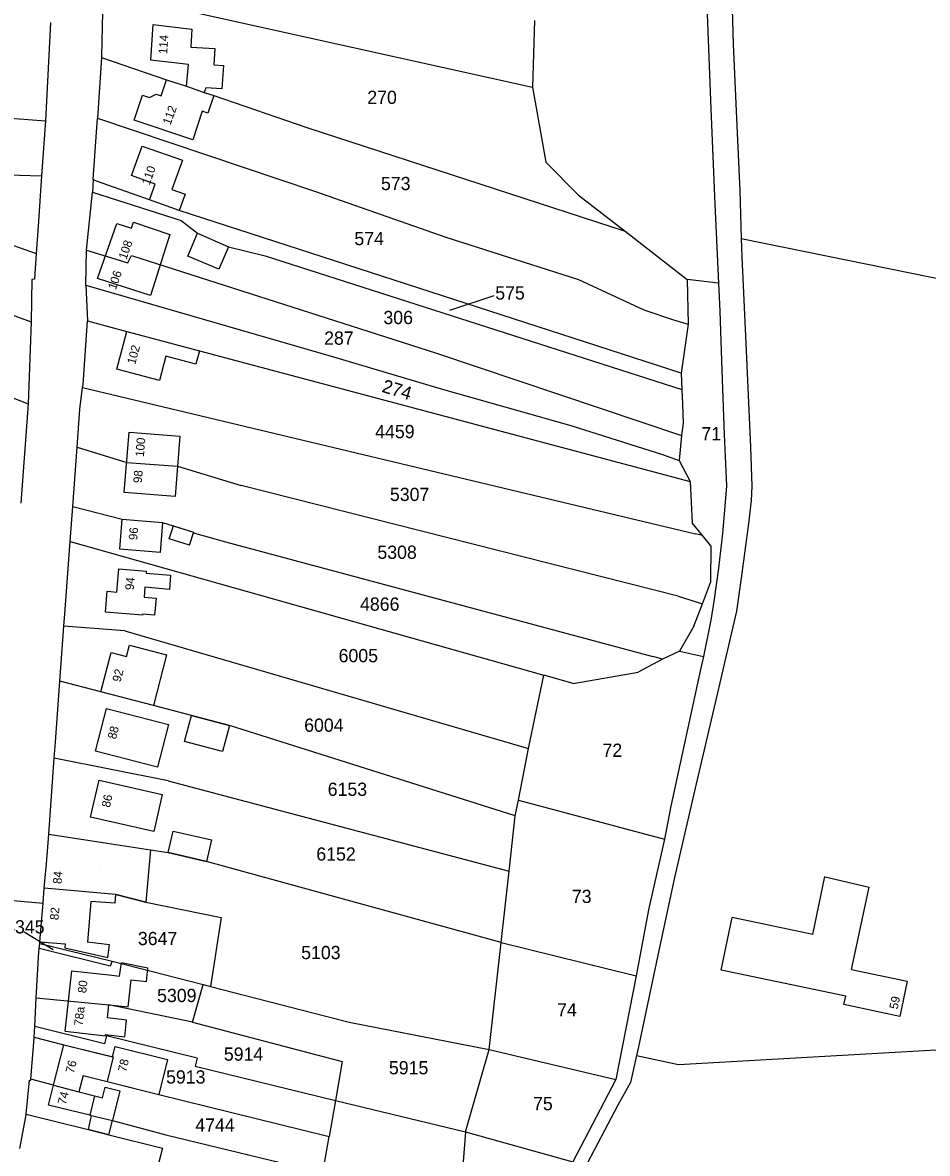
# Model space of a CAD drawing. Extents: x 191922 to 199923, y 328959 to 333350.
# Drawn here: x 196586.9 to 196771.4, y 331826.5 to 332057.2 of the extents above; entities that cross this region are included whole.
import ezdxf

# ---------------------------------------------------------------- set-up
doc = ezdxf.new("R2010")
doc.units = 0
for name, color, linetype in [('bestemmingsplangebied', 7, 'Continuous'), ('bouwvlak', 7, 'Continuous'), ('enkelbestemming', 7, 'Continuous'), ('Level 6', 7, 'Continuous'), ('maatvoering - maximum aantal wooneenheden', 7, 'Continuous'), ('recreatiewoning', 7, 'Continuous')]:
    doc.layers.add(name, color=color, linetype=linetype)

msp = doc.modelspace()

# ---------------------------------------------------------------- linework, layer by layer
at = {"layer": 'bestemmingsplangebied'}
for p, q in [((196599.26, 331983.41), (196600.18, 331996.37)), ((196599.26, 331983.41), (196600.18, 331996.37)), ((196600.18, 331996.37), (196608.22, 331994.22)), ((196600.18, 331996.37), (196608.22, 331994.22)), ((196608.22, 331994.22), (196622.98, 331990.26)), ((196608.22, 331994.22), (196622.98, 331990.26)), ((196622.98, 331990.26), (196723.07, 331963.57)), ((196622.98, 331990.26), (196723.07, 331963.57)), ((196599.18, 331982.8), (196599.26, 331983.41)), ((196599.18, 331982.8), (196599.26, 331983.41)), ((196598.63, 331978.35), (196599.18, 331982.8)), ((196598.63, 331978.35), (196599.18, 331982.8)), ((196598.06, 331970.61), (196598.63, 331978.35)), ((196598.06, 331970.61), (196598.63, 331978.35)), ((196597.17, 331958.51), (196598.06, 331970.61)), ((196597.17, 331958.51), (196598.06, 331970.61)), ((196723.07, 331963.57), (196723.5, 331955.17)), ((196723.07, 331963.57), (196723.5, 331955.17)), ((196596.64, 331951.34), (196597.17, 331958.51)), ((196596.64, 331951.34), (196597.17, 331958.51)), ((196725.59, 331952.57), (196723.5, 331955.17)), ((196725.59, 331952.57), (196723.5, 331955.17)), ((196595.56, 331936.62), (196596.64, 331951.34)), ((196595.56, 331936.62), (196596.64, 331951.34)), ((196727.29, 331950.45), (196725.59, 331952.57)), ((196727.29, 331950.45), (196725.59, 331952.57)), ((196727.29, 331950.45), (196727.23, 331943)), ((196727.29, 331950.45), (196727.23, 331943)), ((196725.55, 331938.64), (196727.23, 331943)), ((196725.55, 331938.64), (196727.23, 331943)), ((196723.8, 331934.07), (196725.55, 331938.64)), ((196723.8, 331934.07), (196725.55, 331938.64)), ((196595.37, 331934.08), (196595.56, 331936.62)), ((196595.37, 331934.08), (196595.56, 331936.62)), ((196594.55, 331922.86), (196595.37, 331934.08)), ((196594.55, 331922.86), (196595.37, 331934.08)), ((196723.8, 331934.07), (196720.86, 331928.96)), ((196723.8, 331934.07), (196720.86, 331928.96)), ((196720.86, 331928.96), (196717.39, 331927.36)), ((196720.86, 331928.96), (196717.39, 331927.36)), ((196717.39, 331927.36), (196712.47, 331924.7)), ((196717.39, 331927.36), (196712.47, 331924.7)), ((196690.08, 331909.1), (196693.24, 331924.06)), ((196690.08, 331909.1), (196693.24, 331924.06)), ((196699.2, 331922.41), (196693.24, 331924.06)), ((196699.2, 331922.41), (196693.24, 331924.06)), ((196699.2, 331922.41), (196712.47, 331924.7)), ((196699.2, 331922.41), (196712.47, 331924.7)), ((196593.63, 331910.41), (196594.55, 331922.86)), ((196593.63, 331910.41), (196594.55, 331922.86)), ((196593.39, 331907.14), (196593.63, 331910.41)), ((196593.39, 331907.14), (196593.63, 331910.41)), ((196688.02, 331898.57), (196690.08, 331909.1)), ((196688.02, 331898.57), (196690.08, 331909.1)), ((196592.25, 331891.65), (196593.39, 331907.14)), ((196592.25, 331891.65), (196593.39, 331907.14)), ((196687.39, 331895.36), (196688.02, 331898.57)), ((196687.39, 331895.36), (196688.02, 331898.57)), ((196686.12, 331884.06), (196687.39, 331895.36)), ((196686.12, 331884.06), (196687.39, 331895.36)), ((196591.8, 331885.57), (196592.25, 331891.65)), ((196591.8, 331885.57), (196592.25, 331891.65)), ((196591.35, 331880.59), (196591.8, 331885.57)), ((196591.35, 331880.59), (196591.8, 331885.57)), ((196684.49, 331869.51), (196686.12, 331884.06)), ((196684.49, 331869.51), (196686.12, 331884.06)), ((196591.13, 331877.56), (196591.35, 331880.59)), ((196591.13, 331877.56), (196591.35, 331880.59)), ((196580.95, 331878.46), (196591.13, 331877.56)), ((196580.95, 331878.46), (196591.13, 331877.56)), ((196682.04, 331847.74), (196684.49, 331869.51)), ((196682.04, 331847.74), (196684.49, 331869.51)), ((196677.28, 331830.94), (196682.04, 331847.74)), ((196677.28, 331830.94), (196682.04, 331847.74)), ((196677.28, 331830.94), (196674.36, 331795.88)), ((196677.28, 331830.94), (196674.36, 331795.88))]:
    msp.add_line(p, q, dxfattribs=at)
at = {"layer": 'bouwvlak'}
for p, q in [((196683.05, 332001.44), (196674.01, 331998.46)), ((196587.28, 331871.7), (196593.2, 331868.1))]:
    msp.add_line(p, q, dxfattribs=at)
at = {"layer": 'Level 6'}
for p, q in [((196731.04, 332077), (196731.85, 332052.85)), ((196603.27, 332062.52), (196603.02, 332050.38)), ((196603.23, 332063.51), (196690.94, 332044.03)), ((196726.49, 332060.74), (196727.25, 332039.65)), ((196592.64, 332057.27), (196591.59, 332037.19)), ((196691.35, 332057.62), (196690.94, 332044.03)), ((196731.85, 332052.85), (196732.56, 332036.14)), ((196603.02, 332050.38), (196603, 332050.08)), ((196603, 332050.08), (196602.18, 332037.7)), ((196603, 332050.08), (196616.31, 332045.53)), ((196616.31, 332045.53), (196620.38, 332044.22)), ((196620.38, 332044.22), (196623.99, 332042.95)), ((196690.94, 332044.03), (196693.62, 332028.72)), ((196623.99, 332042.95), (196625.92, 332042.31)), ((196625.92, 332042.31), (196644.89, 332035.82)), ((196727.25, 332039.65), (196728.12, 332020.15)), ((196574.36, 332038.47), (196591.59, 332037.19)), ((196591.59, 332037.19), (196590.82, 332025.95)), ((196601.35, 332025.22), (196602.18, 332037.7)), ((196602.18, 332037.7), (196646.69, 332022.78)), ((196644.89, 332035.82), (196709.81, 332014.64)), ((196732.56, 332036.14), (196733.18, 332022.98)), ((196693.62, 332028.72), (196700.3, 332022.02)), ((196543.49, 332026.21), (196589.73, 332010.11)), ((196576.7, 332026.4), (196590.82, 332025.95)), ((196590.82, 332025.95), (196590.11, 332015.67)), ((196601.35, 332025.22), (196601.17, 332022.62)), ((196602.01, 332024.88), (196601.35, 332025.22)), ((196599.95, 332010.82), (196601.17, 332022.62)), ((196601.17, 332022.62), (196619.3, 332016.81)), ((196612.84, 332021.05), (196602.01, 332024.88)), ((196646.69, 332022.78), (196673.21, 332013.46)), ((196733.18, 332022.98), (196733.49, 332013.14)), ((196618.89, 332018.89), (196612.84, 332021.05)), ((196700.3, 332022.02), (196709.81, 332014.64)), ((196721.24, 331985.72), (196618.89, 332018.89)), ((196728.12, 332020.15), (196728.86, 332004.04)), ((196619.3, 332016.81), (196622.59, 332014.24)), ((196590.11, 332015.67), (196589.73, 332010.11)), ((196622.59, 332014.24), (196628.9, 332011.48)), ((196673.21, 332013.46), (196700.3, 332004.79)), ((196709.81, 332014.64), (196722.45, 332004.82)), ((196542.59, 332013.06), (196588.66, 331996.14)), ((196628.9, 332011.48), (196636.38, 332009.63)), ((196733.49, 332013.14), (196733.61, 332009.36)), ((196733.49, 332013.14), (196790.77, 332001.54)), ((196589.73, 332010.11), (196589.38, 332004.84)), ((196599.86, 332003.67), (196599.95, 332010.82)), ((196599.95, 332010.82), (196608.4, 332008.23)), ((196608.4, 332008.23), (196609.15, 332009.72)), ((196609.15, 332009.72), (196671.3, 331989.8)), ((196636.38, 332009.63), (196721.35, 331982.34)), ((196733.61, 332009.36), (196734.39, 331991.8)), ((196588.81, 332004.78), (196588.66, 331996.14)), ((196589.38, 332004.84), (196588.81, 332004.78)), ((196700.3, 332004.79), (196713.59, 331998.63)), ((196722.45, 332004.82), (196722.68, 331995.72)), ((196728.86, 332004.04), (196722.45, 332004.82)), ((196599.86, 332003.67), (196600.18, 331996.37)), ((196599.86, 332003.67), (196650.3, 331989)), ((196728.86, 332004.04), (196729.13, 331998.36)), ((196541.52, 331997.88), (196588.06, 331979.42)), ((196713.59, 331998.63), (196719.65, 331996.55)), ((196729.13, 331998.36), (196729.54, 331986.24)), ((196588.66, 331996.14), (196588.06, 331979.42)), ((196719.65, 331996.55), (196722.68, 331995.72)), ((196722.68, 331995.72), (196721.24, 331985.72)), ((196734.39, 331991.8), (196735.37, 331970.62)), ((196650.3, 331989), (196672.27, 331982.5)), ((196671.3, 331989.8), (196721.31, 331972.95)), ((196721.24, 331985.72), (196721.35, 331982.34)), ((196729.54, 331986.24), (196729.96, 331973.21)), ((196599.18, 331982.8), (196724.14, 331952.91)), ((196672.27, 331982.5), (196698.73, 331975.02)), ((196721.35, 331982.34), (196721.47, 331979.35)), ((196588.06, 331979.42), (196586.6, 331959.17)), ((196721.47, 331979.35), (196721.64, 331975.49)), ((196698.73, 331975.02), (196717.44, 331969.1)), ((196721.64, 331975.49), (196721.31, 331972.95)), ((196721.31, 331972.95), (196720.81, 331967.85)), ((196729.96, 331973.21), (196730.46, 331962.74)), ((196598.06, 331970.61), (196608.16, 331967.5)), ((196735.37, 331970.62), (196735.61, 331962.65)), ((196608.16, 331967.5), (196618.5, 331966.69)), ((196717.44, 331969.1), (196720.81, 331967.85)), ((196720.81, 331967.85), (196723.07, 331963.57)), ((196618.5, 331966.69), (196631.48, 331962.76)), ((196720.59, 331940.19), (196631.48, 331962.76)), ((196730.46, 331962.74), (196730.22, 331959.38)), ((196735.61, 331962.65), (196735.48, 331959.74)), ((196597.17, 331958.51), (196607.25, 331955.91)), ((196730.22, 331959.38), (196729.68, 331952.98)), ((196735.48, 331959.74), (196734.98, 331955.01)), ((196607.25, 331955.91), (196615.47, 331955.25)), ((196615.47, 331955.25), (196621.81, 331953.26)), ((196734.98, 331955.01), (196733.46, 331943.84)), ((196596.64, 331951.34), (196693.24, 331924.06)), ((196621.81, 331953.26), (196621.75, 331953.09)), ((196621.75, 331953.09), (196628.34, 331951.28)), ((196628.34, 331951.28), (196715.47, 331927.88)), ((196725.59, 331952.57), (196724.14, 331952.91)), ((196729.68, 331952.98), (196728.87, 331945.91)), ((196728.87, 331945.91), (196727.97, 331939.56)), ((196733.46, 331943.84), (196732.51, 331937.14)), ((196720.59, 331940.19), (196725.55, 331938.64)), ((196727.97, 331939.56), (196727.25, 331935.27)), ((196727.25, 331935.27), (196725.76, 331927.91)), ((196732.51, 331937.14), (196731.75, 331933.92)), ((196607.81, 331933.11), (196595.37, 331934.08)), ((196607.81, 331933.11), (196690.08, 331909.1)), ((196731.75, 331933.92), (196728.64, 331920.5)), ((196720.86, 331928.96), (196725.76, 331927.91)), ((196717.39, 331927.36), (196715.47, 331927.88)), ((196725.76, 331927.91), (196725.19, 331925.25)), ((196725.19, 331925.25), (196719.1, 331897.35)), ((196602.88, 331920.69), (196594.55, 331922.86)), ((196613.6, 331917.89), (196602.88, 331920.69)), ((196728.64, 331920.5), (196723.82, 331899.85)), ((196621.36, 331915.88), (196613.6, 331917.89)), ((196629.1, 331913.83), (196621.36, 331915.88)), ((196687.39, 331895.36), (196629.1, 331913.83)), ((196616.59, 331902.53), (196593.39, 331907.14)), ((196616.59, 331902.53), (196686.12, 331884.06)), ((196688.02, 331898.57), (196717.84, 331890.6)), ((196723.82, 331899.85), (196719.89, 331882.78)), ((196719.1, 331897.35), (196717.84, 331890.6)), ((196592.25, 331891.65), (196603.28, 331889.95)), ((196603.28, 331889.95), (196613.01, 331888.44)), ((196717.84, 331890.6), (196714.55, 331876.18)), ((196613.01, 331888.44), (196616.62, 331887.92)), ((196616.62, 331887.92), (196624.46, 331886.04)), ((196684.49, 331869.51), (196624.46, 331886.04)), ((196719.89, 331882.78), (196716.68, 331867.91)), ((196605.96, 331879.33), (196591.35, 331880.59)), ((196590.48, 331869.69), (196591.13, 331877.56)), ((196605.96, 331879.33), (196612.04, 331877.77)), ((196612.04, 331877.77), (196627.4, 331874.61)), ((196714.55, 331876.18), (196712.02, 331862.75)), ((196627.4, 331874.61), (196625.28, 331860.57)), ((196590.24, 331867.63), (196590.32, 331868.33)), ((196590.32, 331868.33), (196590.43, 331869.32)), ((196604.76, 331864.72), (196590.32, 331868.33)), ((196590.43, 331869.32), (196590.48, 331869.69)), ((196590.43, 331869.32), (196605.21, 331865.73)), ((196684.49, 331869.51), (196712.02, 331862.75)), ((196589.73, 331858.24), (196590.24, 331867.63)), ((196605.21, 331865.73), (196604.76, 331864.72)), ((196605.21, 331865.73), (196623.78, 331860.96)), ((196716.68, 331867.91), (196712.5, 331848.23)), ((196712.02, 331862.75), (196707.92, 331841.58)), ((196621.61, 331853.25), (196623.78, 331860.96)), ((196623.78, 331860.96), (196625.28, 331860.57)), ((196625.28, 331860.57), (196653.54, 331853.31)), ((196589.41, 331852.4), (196589.73, 331858.24)), ((196589.73, 331858.24), (196604.55, 331856.8)), ((196621.61, 331853.25), (196604.55, 331856.8)), ((196589.29, 331850.21), (196589.41, 331852.4)), ((196603.65, 331848.85), (196589.41, 331852.4)), ((196621.61, 331853.25), (196652.12, 331845.23)), ((196653.54, 331853.31), (196682.04, 331847.74)), ((196588.64, 331841.66), (196589.27, 331850)), ((196589.27, 331850), (196589.28, 331850.05)), ((196589.28, 331850.05), (196589.29, 331850.21)), ((196589.29, 331850.21), (196595.34, 331848.68)), ((196604.06, 331850.51), (196603.65, 331848.85)), ((196622.51, 331845.96), (196604.06, 331850.51)), ((196595.34, 331848.68), (196605.39, 331846.21)), ((196682.04, 331847.74), (196707.92, 331841.58)), ((196712.5, 331848.23), (196712.11, 331846.48)), ((196720.65, 331844.62), (196775.58, 331847.77)), ((196605.39, 331846.21), (196604.15, 331841.16)), ((196622.51, 331845.96), (196622.1, 331844.31)), ((196652.12, 331845.23), (196650.72, 331837.27)), ((196712.11, 331846.48), (196710.86, 331841)), ((196712.11, 331846.48), (196720.65, 331844.62)), ((196622.1, 331844.31), (196650.72, 331837.27)), ((196587.65, 331834.52), (196588.37, 331841.43)), ((196588.37, 331841.43), (196588.63, 331841.43)), ((196588.63, 331841.43), (196588.64, 331841.66)), ((196593.26, 331840.43), (196588.64, 331841.66)), ((196593.26, 331840.43), (196598.42, 331839.06)), ((196604.15, 331841.16), (196614.68, 331838.51)), ((196707.92, 331841.58), (196699.14, 331824.78)), ((196710.86, 331841), (196708.32, 331836.33)), ((196598.42, 331839.06), (196601.59, 331838.27)), ((196601.59, 331838.27), (196600.61, 331834.34)), ((196614.68, 331838.51), (196619.7, 331837.28)), ((196619.7, 331837.28), (196649.43, 331829.95)), ((196650.72, 331837.27), (196649.43, 331829.95)), ((196650.72, 331837.27), (196677.28, 331830.94)), ((196708.32, 331836.33), (196701.43, 331823.31)), ((196586.35, 331827.53), (196587.64, 331834.4)), ((196587.64, 331834.4), (196587.65, 331834.52)), ((196587.65, 331834.52), (196600.28, 331831.38)), ((196600.61, 331834.34), (196605.25, 331833.23)), ((196600.28, 331831.38), (196604.53, 331830.32)), ((196605.25, 331833.23), (196616.14, 331830.33)), ((196604.53, 331830.32), (196615.44, 331827.61)), ((196616.14, 331830.33), (196648.13, 331822.57)), ((196648.13, 331822.57), (196649.43, 331829.95)), ((196677.28, 331830.94), (196699.14, 331824.78)), ((196615.44, 331827.61), (196613.61, 331820.61))]:
    msp.add_line(p, q, dxfattribs=at)
at = {"layer": 'recreatiewoning'}
for p, q in [((196613.08, 332049.57), (196613.53, 332056.86)), ((196602.22, 332004.98), (196606.14, 332016.24)), ((196606.14, 332016.24), (196609.12, 332015.25)), ((196609.12, 332015.25), (196609.57, 332016.52)), ((196609.57, 332016.52), (196616.95, 332013.98)), ((196616.95, 332013.98), (196613, 332001.54)), ((196620.6, 332009.56), (196622.59, 332014.24)), ((196626.92, 332006.92), (196620.6, 332009.56)), ((196613, 332001.54), (196602.22, 332004.98)), ((196606.13, 331986.49), (196608.22, 331994.22)), ((196616.16, 331989.13), (196614.83, 331984.17)), ((196622.24, 331987.5), (196616.16, 331989.13)), ((196622.98, 331990.26), (196622.24, 331987.5)), ((196614.83, 331984.17), (196606.13, 331986.49)), ((196607.67, 331961.34), (196608.66, 331973.66)), ((196608.66, 331973.66), (196618.99, 331972.84)), ((196618.99, 331972.84), (196618.01, 331960.52)), ((196618.01, 331960.52), (196607.67, 331961.34)), ((196606.74, 331949.79), (196607.25, 331955.91)), ((196607.25, 331955.91), (196615.47, 331955.25)), ((196615.47, 331955.25), (196614.98, 331949.12)), ((196616.85, 331951.91), (196617.68, 331954.55)), ((196617.68, 331954.55), (196621.81, 331953.26)), ((196620.97, 331950.63), (196616.85, 331951.91)), ((196620.97, 331950.63), (196621.75, 331953.09)), ((196621.81, 331953.26), (196621.75, 331953.09)), ((196614.98, 331949.12), (196606.74, 331949.79)), ((196606.14, 331941.03), (196606.54, 331945.76)), ((196606.54, 331945.76), (196612.14, 331945.29)), ((196612.14, 331945.29), (196612.1, 331944.89)), ((196612.1, 331944.89), (196617.12, 331944.48)), ((196617.12, 331944.48), (196616.88, 331941.59)), ((196611.88, 331942.01), (196611.71, 331939.99)), ((196616.88, 331941.59), (196611.88, 331942.01)), ((196603.82, 331936.91), (196604.15, 331941.2)), ((196604.15, 331941.2), (196606.14, 331941.03)), ((196611.71, 331939.99), (196614.15, 331939.79)), ((196614.15, 331939.79), (196613.86, 331936.34)), ((196611.4, 331936.29), (196603.82, 331936.91)), ((196611.43, 331936.55), (196611.4, 331936.29)), ((196613.86, 331936.34), (196611.43, 331936.55)), ((196602.88, 331920.69), (196604.97, 331928.67)), ((196604.97, 331928.67), (196608.15, 331927.86)), ((196608.15, 331927.86), (196608.74, 331930.17)), ((196608.74, 331930.17), (196616.28, 331928.2)), ((196616.28, 331928.2), (196613.6, 331917.89)), ((196613.6, 331917.89), (196602.88, 331920.69)), ((196601.82, 331908.55), (196604.07, 331917.26)), ((196604.07, 331917.26), (196616.66, 331914.02)), ((196619.96, 331910.56), (196621.36, 331915.88)), ((196621.36, 331915.88), (196629.1, 331913.83)), ((196616.66, 331914.02), (196614.41, 331905.29)), ((196629.1, 331913.83), (196627.71, 331908.48)), ((196627.71, 331908.48), (196619.96, 331910.56)), ((196614.41, 331905.29), (196601.82, 331908.55)), ((196600.79, 331895.09), (196602.53, 331902.69)), ((196602.53, 331902.69), (196615.41, 331899.74)), ((196615.41, 331899.74), (196613.69, 331892.15)), ((196613.69, 331892.15), (196600.79, 331895.09)), ((196592.25, 331891.65), (196603.28, 331889.95)), ((196616.62, 331887.92), (196617.65, 331892.26)), ((196617.65, 331892.26), (196625.48, 331890.48)), ((196603.28, 331889.95), (196613.01, 331888.44)), ((196625.48, 331890.48), (196624.46, 331886.04)), ((196613.01, 331888.44), (196612.04, 331877.77)), ((196624.46, 331886.04), (196616.62, 331887.92)), ((196602.82, 331884.57), (196602.82, 331884.57)), ((196748.09, 331871.18), (196750.52, 331882.97)), ((196750.57, 331882.96), (196759.53, 331880.86)), ((196591.11, 331877.56), (196591.35, 331880.59)), ((196755.96, 331864.04), (196759.53, 331880.86)), ((196590.48, 331869.69), (196591.11, 331877.56)), ((196600.85, 331877.93), (196600.18, 331869.58)), ((196605.81, 331877.54), (196600.85, 331877.93)), ((196605.81, 331877.54), (196605.96, 331879.33)), ((196612.04, 331877.77), (196605.96, 331879.33)), ((196729.35, 331863.92), (196731.6, 331874.65)), ((196748.09, 331871.18), (196731.6, 331874.65)), ((196590.48, 331869.69), (196595.63, 331869.28)), ((196595.63, 331869.28), (196595.56, 331868.45)), ((196595.56, 331868.45), (196604.32, 331866.51)), ((196604.65, 331869.06), (196600.18, 331869.58)), ((196604.32, 331866.51), (196604.65, 331869.06)), ((196595.62, 331851.42), (196596.97, 331863.77)), ((196596.97, 331863.77), (196605.16, 331862.87)), ((196606.67, 331862.68), (196607.08, 331865.42)), ((196612.46, 331864.33), (196607.08, 331865.42)), ((196612.17, 331861.6), (196612.46, 331864.33)), ((196754.77, 331858.58), (196729.35, 331863.92)), ((196755.96, 331864.04), (196767.31, 331861.63)), ((196605.16, 331862.87), (196605.16, 331862.84)), ((196605.16, 331862.84), (196606.67, 331862.68)), ((196608.43, 331856.38), (196609.04, 331861.95)), ((196609.04, 331861.95), (196612.17, 331861.6)), ((196767.31, 331861.63), (196765.79, 331854.47)), ((196604.26, 331854.15), (196604.55, 331856.8)), ((196604.55, 331856.8), (196608.43, 331856.38)), ((196754.41, 331856.86), (196754.77, 331858.58)), ((196765.79, 331854.47), (196754.41, 331856.86)), ((196608.15, 331853.72), (196604.26, 331854.15)), ((196607.78, 331850.31), (196608.15, 331853.72)), ((196595.62, 331851.42), (196603.83, 331850.52)), ((196603.83, 331850.52), (196603.85, 331850.74)), ((196603.85, 331850.74), (196607.78, 331850.31)), ((196593.26, 331840.43), (196595.34, 331848.68)), ((196595.34, 331848.68), (196605.28, 331846.24)), ((196605.28, 331846.24), (196605.79, 331848.32)), ((196605.79, 331848.32), (196616.49, 331845.69)), ((196616.49, 331845.69), (196614.68, 331838.51)), ((196592.23, 331836.33), (196593.26, 331840.43)), ((196599.25, 331842.4), (196598.42, 331839.06)), ((196599.25, 331842.4), (196614.68, 331838.51)), ((196598.42, 331839.06), (196603.25, 331837.86)), ((196603.25, 331837.86), (196603.79, 331840.03)), ((196603.79, 331840.03), (196606.76, 331839.29)), ((196606.76, 331839.29), (196605.25, 331833.23)), ((196600.89, 331834.27), (196592.23, 331836.33)), ((196600.89, 331834.27), (196600.28, 331831.38)), ((196604.53, 331830.32), (196600.28, 331831.38)), ((196604.53, 331830.32), (196605.25, 331833.23))]:
    msp.add_line(p, q, dxfattribs=at)
for points in [[(196613.53, 332056.86), (196621.47, 332055.91), (196621.22, 332052.23), (196626.15, 332051.9), (196625.92, 332048.59), (196627.9, 332048.46), (196627.53, 332043.71), (196624.29, 332043.9), (196623.99, 332042.95), (196625.92, 332042.31), (196624.72, 332038.74), (196623.57, 332039.12), (196621.65, 332033.3), (196609.71, 332037.33), (196611.4, 332042.41), (196612.82, 332041.94), (196614.18, 332042.64), (196615.21, 332042.27), (196616.31, 332045.53), (196620.38, 332044.22), (196620.75, 332048.64), (196613.08, 332049.57)], [(196611.3, 332032.04), (196619.51, 332029.12), (196617.39, 332023.15), (196620.06, 332022.19), (196618.89, 332018.89), (196612.84, 332021.05), (196613.98, 332024.26), (196609.15, 332025.99), (196611.3, 332032.04)], [(196622.59, 332014.24), (196628.9, 332011.48), (196626.92, 332006.92)]]:
    msp.add_lwpolyline(points, dxfattribs=at)

# ---------------------------------------------------------------- texts
at = {"layer": 'enkelbestemming'}
for s, p in [('270', (196657.22, 332040.62)), ('573', (196660.02, 332023.04)), ('574', (196654.59, 332011.81)), ('575', (196683.32, 332000.72)), ('306', (196660.51, 331995.7)), ('287', (196648.42, 331991.5)), ('4459', (196658.83, 331972.43)), ('71', (196725.35, 331971.99)), ('5307', (196661.84, 331959.61)), ('5308', (196659.28, 331947.81)), ('4866', (196655.74, 331937.23)), ('6005', (196651.37, 331926.72)), ('6004', (196644.35, 331912.53)), ('72', (196705.18, 331907.41)), ('6153', (196649.15, 331899.45)), ('6152', (196646.83, 331886.24)), ('73', (196698.94, 331877.6)), ('4345', (196583.38, 331871.39)), ('3647', (196610.44, 331869)), ('5103', (196643.74, 331866.14)), ('5309', (196614.36, 331857.38)), ('74', (196695.93, 331854.45)), ('5914', (196627.97, 331845.42)), ('5915', (196661.63, 331842.64)), ('5913', (196616.19, 331840.76)), ('75', (196691.02, 331835.31)), ('4744', (196622.15, 331830.93))]:
    msp.add_text(s, height=2.7, dxfattribs=at).set_placement(p)
msp.add_text('274', height=2.7, rotation=343.1014, dxfattribs=at).set_placement((196660.02, 331981.91))
at = {"layer": 'maatvoering - maximum aantal wooneenheden'}
for s, rotation, p in [('114', 86.5595, (196616.41, 332050.75)), ('112', 69.8063, (196617.07, 332036.22)), ('110', 70.1688, (196612.81, 332023.93)), ('108', 70.8398, (196608.09, 332008.76)), ('106', 70.8398, (196605.93, 332002.58)), ('102', 74.8655, (196609.89, 331987.37)), ('100', 85.4649, (196611.66, 331968.57)), ('98', 85.4078, (196611.23, 331963.22)), ('96', 85.2935, (196610.3, 331951.58)), ('94', 85.1792, (196609.58, 331941.38)), ('92', 75.3381, (196606.88, 331922.55)), ('88', 75.519, (196605.94, 331910.9)), ('86', 77.1042, (196604.71, 331896.97)), ('84', 84.8315, (196594.84, 331881.42)), ('82', 85.4078, (196594.24, 331874.06)), ('80', 83.799, (196599.89, 331859.13)), ('59', 78.0494, (196765.36, 331855.81)), ('78a', 83.799, (196599.16, 331852.48)), ('76', 75.8664, (196597.35, 331842.73)), ('78', 77.5209, (196608.06, 331843.02)), ('74', 75.8664, (196595.74, 331836.34))]:
    msp.add_text(s, height=1.75, rotation=rotation, dxfattribs=at).set_placement(p)

doc.saveas('drawing.dxf')
